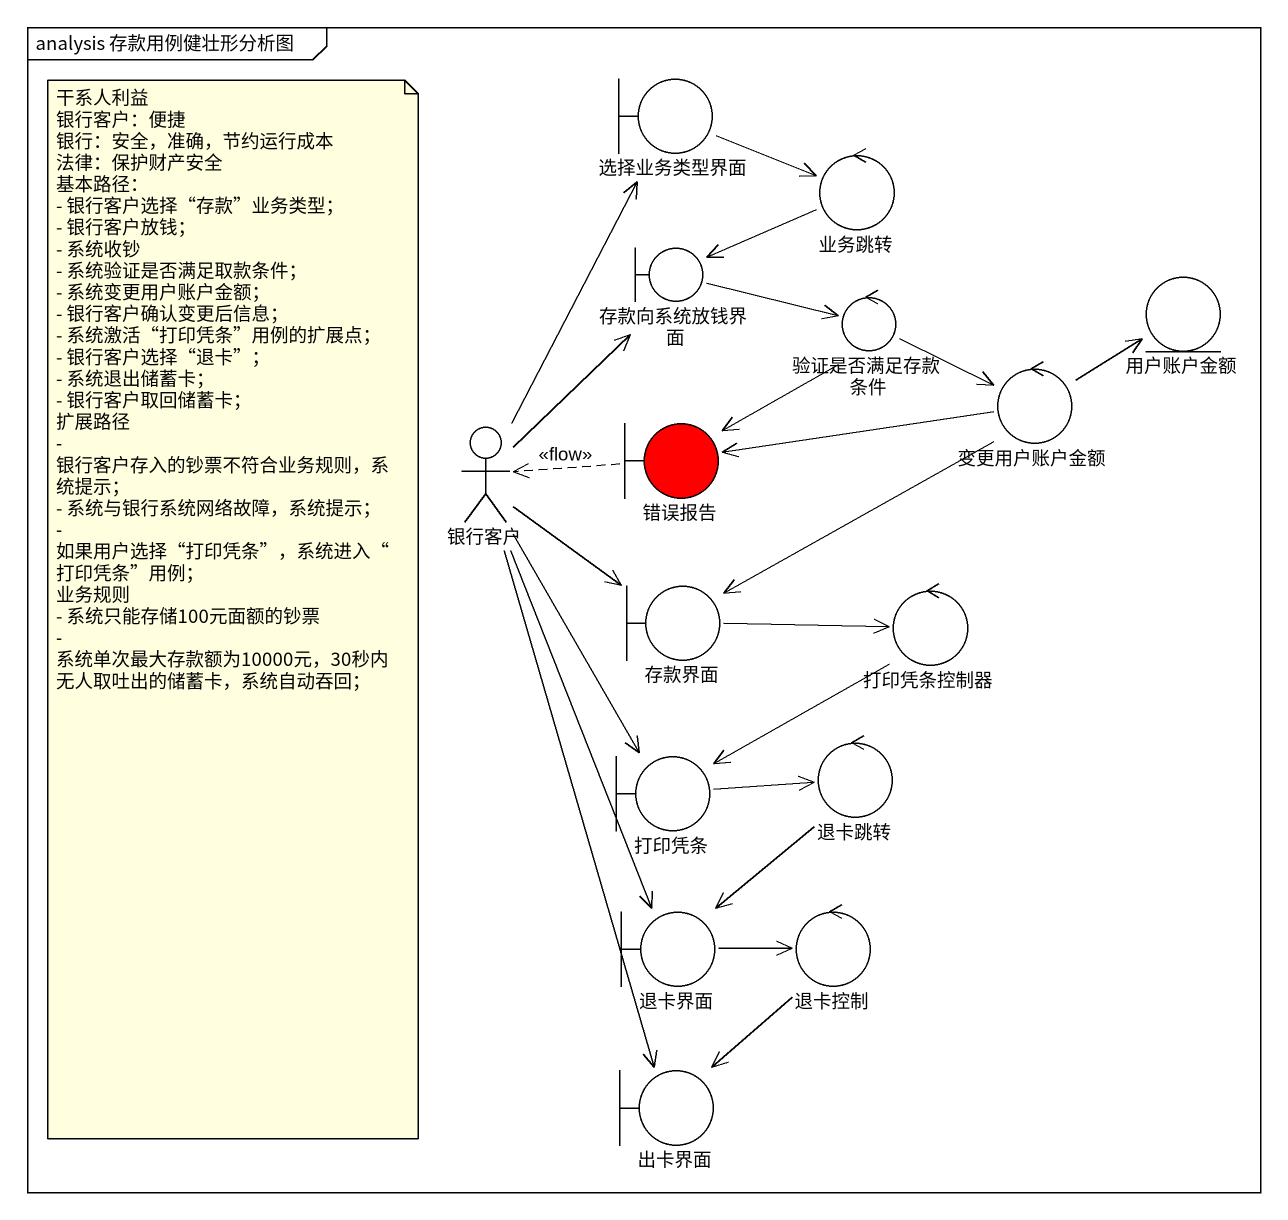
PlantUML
@startuml
mainframe analysis 存款用例健壮形分析图
boundary 选择业务类型界面
control 业务跳转
boundary 存款向系统放钱界面
control 验证是否满足存款条件
entity 用户账户金额
control 变更用户账户金额
actor 银行客户
boundary 错误报告 #FF0000
boundary 存款界面
control 打印凭条控制器
boundary 打印凭条
control 退卡跳转
boundary 退卡界面
control 退卡控制
boundary 出卡界面
选择业务类型界面 -right-> 业务跳转
业务跳转 -left-> 存款向系统放钱界面
存款向系统放钱界面 -right-> 验证是否满足存款条件
验证是否满足存款条件 -right-> 变更用户账户金额
验证是否满足存款条件 --> 错误报告
变更用户账户金额 -up-> 用户账户金额
变更用户账户金额 -left-> 错误报告
变更用户账户金额 --> 存款界面
银行客户 -up-> 选择业务类型界面
银行客户 -up-> 存款向系统放钱界面
银行客户 --> 存款界面
银行客户 --> 打印凭条
银行客户 --> 退卡界面
银行客户 --> 出卡界面
错误报告 .left.> 银行客户 : <<flow>>
存款界面 -right-> 打印凭条控制器
打印凭条控制器 --> 打印凭条
打印凭条 -right-> 退卡跳转
退卡跳转 --> 退卡界面
退卡界面 -right-> 退卡控制
退卡控制 --> 出卡界面
note as N1
  干系人利益
  银行客户：便捷
  银行：安全，准确，节约运行成本
  法律：保护财产安全
  基本路径：
  - 银行客户选择“存款”业务类型；
  - 银行客户放钱；
  - 系统收钞
  - 系统验证是否满足取款条件；
  - 系统变更用户账户金额；
  - 银行客户确认变更后信息；
  - 系统激活“打印凭条”用例的扩展点；
  - 银行客户选择“退卡”；
  - 系统退出储蓄卡；
  - 银行客户取回储蓄卡；
  扩展路径
  - 银行客户存入的钞票不符合业务规则，系统提示；
  - 系统与银行系统网络故障，系统提示；
  - 如果用户选择“打印凭条”，系统进入“打印凭条”用例；
  业务规则
  - 系统只能存储100元面额的钞票
  - 系统单次最大存款额为10000元，30秒内无人取吐出的储蓄卡，系统自动吞回；
end note
@enduml
